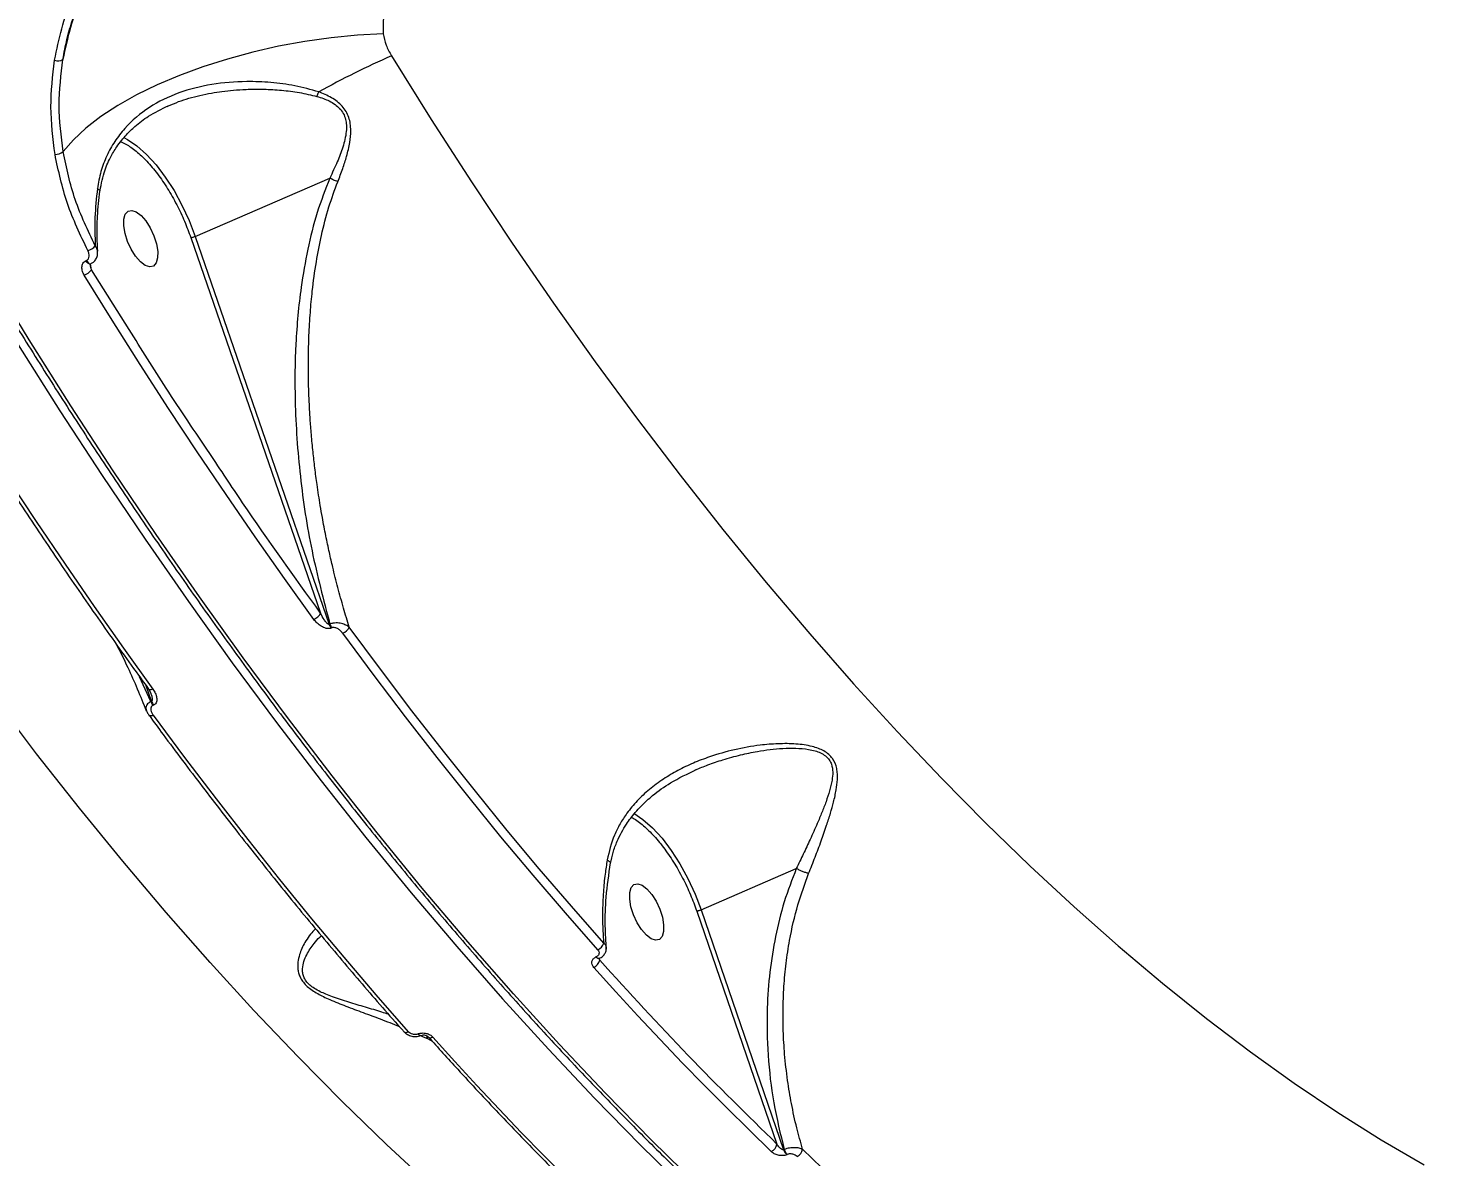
# Model space of a CAD drawing. Header units: millimetres. Extents: x -6332 to 8932, y -6739 to 7096.
# Drawn here: x -2755.1 to -2543.2, y -2561.2 to -2393.5 of the extents above; entities that cross this region are included whole.
import ezdxf

# ---------------------------------------------------------------- set-up
doc = ezdxf.new("R2010")
doc.units = ezdxf.units.MM
for name, color, linetype in [('DIKOM_ОБЪЕКТ', 7, 'Continuous'), ('DIKOM_РАЗМЕР_ЗОНА', 7, 'Continuous'), ('DIKOM_РАЗМЕР_ОБЪЕКТА', 7, 'Continuous')]:
    doc.layers.add(name, color=color, linetype=linetype)
doc.styles.add('style1', font='arial.ttf', dxfattribs={"width": 0.8})
doc.dimstyles.new('1-50', dxfattribs={"dimtxt": 300, "dimasz": 200, "dimexe": 100, "dimexo": 0, "dimgap": 100, "dimtad": 1, "dimtxsty": 'style1', "dimcen": 200, "dimclrd": 7, "dimclre": 7, "dimclrt": 7, "dimadec": 1, "dimazin": 2, "dimtfac": 1, "dimtmove": 0, "dimatfit": 2, "dimfxl": 0, "dimlwd": 25, "dimlwe": 18, "dimarcsym": 0})

# ---------------------------------------------------------------- blocks, each defined once
blk = doc.blocks.new('*D9')
at = {"layer": 'Defpoints', "color": 0, "transparency": 16777216}
for p in [(777.17, 5593.97), (-4228.73, -3389.78), (7301.72, -3389.78)]:
    blk.add_point(p, dxfattribs=at)
at = {"layer": 'DIKOM_РАЗМЕР_ОБЪЕКТА', "color": 7, "lineweight": 18, "transparency": 16777216}
for p, q in [((777.17, 5593.97), (7401.72, 5593.97)), ((-4228.73, -3389.78), (7401.72, -3389.78))]:
    blk.add_line(p, q, dxfattribs=at)
at = {"layer": 'DIKOM_РАЗМЕР_ОБЪЕКТА', "color": 7, "lineweight": 25, "transparency": 16777216}
blk.add_line((7301.72, 5393.97), (7301.72, -3189.78), dxfattribs=at)
at = {"layer": 'DIKOM_РАЗМЕР_ОБЪЕКТА', "color": 7, "transparency": 16777216}
for points in [[(7268.39, 5393.97), (7335.06, 5393.97), (7301.72, 5593.97)], [(7268.39, -3189.78), (7335.06, -3189.78), (7301.72, -3389.78)]]:
    blk.add_solid(points, dxfattribs=at)
at = {"layer": 'DIKOM_РАЗМЕР_ОБЪЕКТА', "color": 7, "transparency": 16777216, "insert": (7048.55, 1153.71), "char_height": 300, "attachment_point": 5, "rotation": 90, "style": 'style1'}
blk.add_mtext('9000', dxfattribs=at)
blk = doc.blocks.new('*D10')
at = {"layer": 'Defpoints', "color": 0, "transparency": 16777216}
for p in [(4034.78, 3636.59), (-4490.85, -1960.46), (4034.78, -5533.39)]:
    blk.add_point(p, dxfattribs=at)
at = {"layer": 'DIKOM_РАЗМЕР_ОБЪЕКТА', "color": 7, "lineweight": 18, "transparency": 16777216}
for p, q in [((4034.78, 3636.59), (4034.78, -5633.39)), ((-4490.85, -1960.46), (-4490.85, -5633.39))]:
    blk.add_line(p, q, dxfattribs=at)
at = {"layer": 'DIKOM_РАЗМЕР_ОБЪЕКТА', "color": 7, "lineweight": 25, "transparency": 16777216}
blk.add_line((-4290.85, -5533.39), (3834.78, -5533.39), dxfattribs=at)
at = {"layer": 'DIKOM_РАЗМЕР_ОБЪЕКТА', "color": 7, "transparency": 16777216}
for points in [[(-4290.85, -5500.05), (-4290.85, -5566.72), (-4490.85, -5533.39)], [(3834.78, -5500.05), (3834.78, -5566.72), (4034.78, -5533.39)]]:
    blk.add_solid(points, dxfattribs=at)
at = {"layer": 'DIKOM_РАЗМЕР_ОБЪЕКТА', "color": 7, "transparency": 16777216, "insert": (308.03, -5280.21), "char_height": 300, "attachment_point": 5, "style": 'style1'}
blk.add_mtext('8500', dxfattribs=at)
blk = doc.blocks.new('*D11')
at = {"layer": 'Defpoints', "color": 0, "transparency": 16777216}
for p in [(1114.35, 7096.35), (-4349.59, -4627.34), (8831.76, -4627.34)]:
    blk.add_point(p, dxfattribs=at)
at = {"layer": 'DIKOM_РАЗМЕР_ЗОНА', "color": 7, "lineweight": 18, "transparency": 16777216}
for p, q in [((1114.35, 7096.35), (8931.76, 7096.35)), ((-4349.59, -4627.34), (8931.76, -4627.34))]:
    blk.add_line(p, q, dxfattribs=at)
at = {"layer": 'DIKOM_РАЗМЕР_ЗОНА', "color": 7, "lineweight": 25, "transparency": 16777216}
blk.add_line((8831.76, 6896.35), (8831.76, -4427.34), dxfattribs=at)
at = {"layer": 'DIKOM_РАЗМЕР_ЗОНА', "color": 7, "transparency": 16777216}
for points in [[(8798.42, 6896.35), (8865.09, 6896.35), (8831.76, 7096.35)], [(8798.42, -4427.34), (8865.09, -4427.34), (8831.76, -4627.34)]]:
    blk.add_solid(points, dxfattribs=at)
at = {"layer": 'DIKOM_РАЗМЕР_ЗОНА', "color": 7, "transparency": 16777216, "insert": (8578.59, 1308.2), "char_height": 300, "attachment_point": 5, "rotation": 90, "style": 'style1'}
blk.add_mtext('11750', dxfattribs=at)
blk = doc.blocks.new('*D12')
at = {"layer": 'Defpoints', "color": 0, "transparency": 16777216}
for p in [(6134.38, 3354.85), (-6332, -2644.93), (6134.38, -6639)]:
    blk.add_point(p, dxfattribs=at)
at = {"layer": 'DIKOM_РАЗМЕР_ЗОНА', "color": 7, "lineweight": 18, "transparency": 16777216}
for p, q in [((6134.38, 3354.85), (6134.38, -6739)), ((-6332, -2644.93), (-6332, -6739))]:
    blk.add_line(p, q, dxfattribs=at)
at = {"layer": 'DIKOM_РАЗМЕР_ЗОНА', "color": 7, "lineweight": 25, "transparency": 16777216}
blk.add_line((-6132, -6639), (5934.38, -6639), dxfattribs=at)
at = {"layer": 'DIKOM_РАЗМЕР_ЗОНА', "color": 7, "transparency": 16777216}
for points in [[(-6132, -6605.67), (-6132, -6672.33), (-6332, -6639)], [(5934.38, -6605.67), (5934.38, -6672.33), (6134.38, -6639)]]:
    blk.add_solid(points, dxfattribs=at)
at = {"layer": 'DIKOM_РАЗМЕР_ЗОНА', "color": 7, "transparency": 16777216, "insert": (-98.81, -6385.83), "char_height": 300, "attachment_point": 5, "style": 'style1'}
blk.add_mtext('12500', dxfattribs=at)

msp = doc.modelspace()

# ---------------------------------------------------------------- linework, layer by layer
at = {"layer": 'DIKOM_ОБЪЕКТ', "color": 7, "linetype": 'Continuous', "lineweight": 15}
for p, q in [((-2734.515, -2405.029), (-2734.361, -2404.965)), ((-2730.381, -2424.362), (-2710.369, -2415.695)), ((-2731.026, -2424.545), (-2711.727, -2480.376)), ((-2730.381, -2424.362), (-2710.441, -2482.044)), ((-2746.547, -2427.954), (-2746.619, -2427.985)), ((-2745.961, -2428.456), (-2745.889, -2428.426)), ((-2745.958, -2428.571), (-2745.946, -2428.451)), ((-2745.779, -2429.337), (-2745.913, -2428.436)), ((-2740.197, -2438.183), (-2745.779, -2429.337)), ((-2710.341, -2482.001), (-2710.441, -2482.044)), ((-2710.051, -2482.563), (-2710.152, -2482.607)), ((-2736.952, -2493.525), (-2738.63, -2489.84)), ((-2736.851, -2493.482), (-2737.645, -2491.187)), ((-2737.26, -2491.722), (-2736.977, -2492.264)), ((-2736.952, -2493.525), (-2736.851, -2493.482)), ((-2736.561, -2494.044), (-2736.662, -2494.088)), ((-2655.164, -2524.483), (-2641.002, -2518.349)), ((-2641.002, -2518.349), (-2640.999, -2518.349)), ((-2655.809, -2524.666), (-2643.883, -2559.315)), ((-2655.164, -2524.483), (-2642.887, -2560.15)), ((-2670.755, -2531.483), (-2670.783, -2531.495)), ((-2670.308, -2531.711), (-2670.306, -2531.72)), ((-2670.305, -2531.72), (-2670.278, -2531.708)), ((-2670.217, -2531.986), (-2670.259, -2531.698)), ((-2697.192, -2542.932), (-2697.219, -2542.944)), ((-2696.742, -2543.169), (-2696.715, -2543.158)), ((-2696.729, -2543.25), (-2695.854, -2543.636)), ((-2695.854, -2543.636), (-2695.12, -2544.019)), ((-2642.802, -2560.114), (-2642.887, -2560.15)), ((-2642.35, -2560.865), (-2642.435, -2560.902))]:
    msp.add_line(p, q, dxfattribs=at)
at = {"layer": 'DIKOM_ОБЪЕКТ', "color": 7, "linetype": 'Continuous', "lineweight": 15, "flags": 128}
for points in [[(-2702.41, -2394.235), (-2706.237, -2394.446), (-2710.13, -2394.831), (-2714.05, -2395.384), (-2717.96, -2396.1), (-2721.819, -2396.973), (-2725.591, -2397.992), (-2729.238, -2399.15), (-2732.723, -2400.434), (-2736.013, -2401.831), (-2739.075, -2403.327), (-2741.879, -2404.909), (-2744.397, -2406.56), (-2746.604, -2408.263), (-2748.479, -2410.004), (-2750.003, -2411.762)], [(-2701.189, -2397.531), (-2695.291, -2406.985), (-2689.307, -2416.27), (-2683.242, -2425.378), (-2677.102, -2434.299), (-2670.893, -2443.027), (-2664.62, -2451.552), (-2658.29, -2459.867), (-2651.908, -2467.964), (-2645.48, -2475.836), (-2639.012, -2483.475), (-2632.51, -2490.874), (-2625.981, -2498.026), (-2619.43, -2504.925), (-2612.863, -2511.563), (-2606.287, -2517.936), (-2599.708, -2524.036), (-2593.131, -2529.86), (-2586.563, -2535.399), (-2580.01, -2540.651), (-2573.479, -2545.61), (-2566.974, -2550.271), (-2560.502, -2554.63), (-2554.07, -2558.682), (-2547.683, -2562.426)], [(-2740.983, -2409.677), (-2740.422, -2409.967), (-2739.021, -2410.913), (-2737.596, -2412.177), (-2736.183, -2413.729), (-2734.813, -2415.533), (-2733.519, -2417.548), (-2732.331, -2419.725), (-2731.277, -2422.014), (-2730.381, -2424.362)], [(-2740.795, -2423.926), (-2740.987, -2422.793), (-2740.973, -2421.814), (-2740.757, -2421.067), (-2740.355, -2420.615), (-2739.8, -2420.493), (-2739.137, -2420.711), (-2738.419, -2421.252), (-2737.705, -2422.071), (-2737.053, -2423.103), (-2736.515, -2424.264), (-2736.135, -2425.459), (-2735.944, -2426.592), (-2735.957, -2427.571), (-2736.173, -2428.317), (-2736.575, -2428.77), (-2737.13, -2428.892), (-2737.794, -2428.674), (-2738.511, -2428.133), (-2739.225, -2427.314), (-2739.878, -2426.282), (-2740.416, -2425.121), (-2740.795, -2423.926)], [(-2745.961, -2428.456), (-2746.011, -2428.471), (-2746.151, -2428.452), (-2746.307, -2428.358), (-2746.467, -2428.198), (-2746.619, -2427.985)], [(-2746.547, -2427.954), (-2746.395, -2428.167), (-2746.235, -2428.327), (-2746.079, -2428.42), (-2745.939, -2428.44), (-2745.887, -2428.425)], [(-2655.618, -2565.494), (-2662.495, -2558.759), (-2669.362, -2551.759), (-2676.212, -2544.501), (-2683.04, -2536.993), (-2689.84, -2529.239), (-2696.606, -2521.247), (-2703.332, -2513.022), (-2710.013, -2504.573), (-2716.643, -2495.906), (-2723.217, -2487.028), (-2729.729, -2477.948), (-2736.173, -2468.672), (-2742.545, -2459.208), (-2748.838, -2449.565), (-2755.048, -2439.75), (-2761.169, -2429.772)], [(-2712.729, -2481.305), (-2717.112, -2475.205), (-2721.465, -2469.017), (-2725.786, -2462.741), (-2730.075, -2456.381), (-2734.328, -2449.939), (-2738.545, -2443.418), (-2742.724, -2436.818), (-2746.863, -2430.144)], [(-2770.796, -2440.51), (-2766.657, -2447.184), (-2762.479, -2453.782), (-2758.262, -2460.304), (-2754.008, -2466.746), (-2749.72, -2473.106), (-2745.399, -2479.382), (-2741.046, -2485.571), (-2736.662, -2491.671)], [(-2756.699, -2440.465), (-2750.489, -2450.279), (-2744.196, -2459.923), (-2737.824, -2469.386), (-2731.38, -2478.662), (-2724.868, -2487.743), (-2718.294, -2496.621), (-2711.664, -2505.288), (-2704.982, -2513.737), (-2698.256, -2521.961), (-2691.49, -2529.954), (-2684.691, -2537.708), (-2677.863, -2545.217), (-2671.013, -2552.474), (-2664.146, -2559.474), (-2657.268, -2566.21)], [(-2669.627, -2529.427), (-2674.427, -2523.96), (-2679.211, -2518.373), (-2683.976, -2512.67), (-2688.721, -2506.851), (-2693.444, -2500.92), (-2698.142, -2494.88), (-2702.814, -2488.73), (-2707.458, -2482.477)], [(-2670.525, -2530.423), (-2675.336, -2524.944), (-2680.13, -2519.346), (-2684.906, -2513.63), (-2689.662, -2507.798), (-2694.395, -2501.854), (-2699.104, -2495.8), (-2703.786, -2489.637), (-2708.44, -2483.37)], [(-2695.361, -2565.462), (-2701.94, -2559.361), (-2708.516, -2552.989), (-2715.083, -2546.349), (-2721.634, -2539.452), (-2728.163, -2532.299), (-2734.665, -2524.9), (-2741.133, -2517.261), (-2747.56, -2509.39), (-2753.942, -2501.293), (-2760.273, -2492.978)], [(-2736.662, -2491.671), (-2736.82, -2491.73), (-2736.965, -2491.764), (-2737.091, -2491.773), (-2737.194, -2491.755), (-2737.27, -2491.713), (-2737.316, -2491.648), (-2737.321, -2491.633)], [(-2736.599, -2495.565), (-2736.75, -2495.622), (-2736.889, -2495.656), (-2737.012, -2495.666), (-2737.115, -2495.654), (-2737.194, -2495.618), (-2737.24, -2495.569)], [(-2736.599, -2495.565), (-2731.945, -2501.833), (-2727.263, -2507.995), (-2722.554, -2514.049), (-2717.821, -2519.994), (-2713.066, -2525.825), (-2708.29, -2531.541), (-2703.495, -2537.14), (-2698.684, -2542.618)], [(-2665.138, -2510.127), (-2663.804, -2511.034), (-2662.38, -2512.298), (-2660.966, -2513.849), (-2659.597, -2515.654), (-2658.302, -2517.669), (-2657.114, -2519.845), (-2656.06, -2522.135), (-2655.164, -2524.483)], [(-2665.579, -2524.047), (-2665.77, -2522.914), (-2665.757, -2521.934), (-2665.541, -2521.188), (-2665.139, -2520.736), (-2664.583, -2520.614), (-2663.92, -2520.832), (-2663.202, -2521.373), (-2662.489, -2522.192), (-2661.836, -2523.224), (-2661.298, -2524.384), (-2660.918, -2525.579), (-2660.727, -2526.712), (-2660.74, -2527.692), (-2660.957, -2528.438), (-2661.359, -2528.891), (-2661.914, -2529.013), (-2662.577, -2528.794), (-2663.295, -2528.254), (-2664.009, -2527.434), (-2664.661, -2526.402), (-2665.199, -2525.242), (-2665.579, -2524.047)], [(-2644.723, -2560.432), (-2648.034, -2557.219), (-2651.343, -2553.945), (-2654.649, -2550.609), (-2657.952, -2547.213), (-2661.251, -2543.757), (-2664.546, -2540.242), (-2667.835, -2536.669), (-2671.119, -2533.038)], [(-2670.3, -2531.717), (-2670.39, -2531.736), (-2670.513, -2531.707), (-2670.646, -2531.625), (-2670.783, -2531.495)], [(-2695.053, -2543.404), (-2691.769, -2547.034), (-2688.48, -2550.608), (-2685.185, -2554.122), (-2681.886, -2557.578), (-2678.583, -2560.974), (-2675.276, -2564.31), (-2671.968, -2567.584), (-2668.657, -2570.797)]]:
    msp.add_lwpolyline(points, dxfattribs=at)
at = {"layer": 'DIKOM_ОБЪЕКТ', "color": 7, "linetype": 'Continuous', "lineweight": 15}
for centre, radius, start, end in [((-2651.781, -2510.816), 123.59, 113.5643, 119.16107), ((-2750.762, -2396.854), 1.405, 249.15143, 300.92402), ((-2722.741, -2398.963), 11.435, 336.3542, 339.91259), ((-2751.15, -2410.357), 1.815, 268.11456, 309.23912), ((-2747.1, -2424.085), 2.519, 288.04082, 318.14184), ((-2747.824, -2427.723), 2.605, 291.65098, 321.70501), ((-2713.423, -2479.551), 1.887, 291.60176, 334.06002), ((-2708.392, -2481.344), 2.166, 198.8494, 215.65138), ((-2708.306, -2481.307), 2.15, 198.83574, 215.7442), ((-2709.171, -2481.579), 1.935, 292.20716, 332.32845), ((-2734.886, -2492.818), 2.183, 198.91864, 215.58693), ((-2734.8, -2492.781), 2.168, 198.85778, 215.64779), ((-2671.136, -2528.969), 1.577, 292.79263, 343.13835), ((-2671.698, -2531.628), 1.524, 292.30428, 346.41403), ((-2670.352, -2531.246), 0.468, 210.42717, 279.04374), ((-2698.999, -2542.14), 0.572, 231.91778, 303.33503), ((-2696.816, -2542.707), 0.467, 210.3953, 279.02027), ((-2696.789, -2542.694), 0.469, 210.60231, 279.21556), ((-2695.366, -2542.934), 0.564, 230.02581, 303.66999), ((-2645.269, -2559.147), 1.396, 293.02296, 353.12001), ((-2641.041, -2559.551), 1.941, 197.96842, 224.08065), ((-2640.935, -2559.503), 1.964, 198.12746, 223.9216), ((-2641.457, -2559.86), 1.417, 293.47432, 350.42865), ((-2389.377, -2299.935), 361.283, 226.06297, 236.14116)]:
    msp.add_arc(centre, radius, start, end, dxfattribs=at)
for points, knots in [([(-2790.81, -2377.869), (-2790.1, -2379.246), (-2787.887, -2383.546), (-2784.064, -2390.729), (-2779.326, -2399.449), (-2774.45, -2408.179), (-2769.453, -2416.9), (-2764.343, -2425.586), (-2759.127, -2434.219), (-2753.815, -2442.782), (-2748.411, -2451.261), (-2742.923, -2459.644), (-2737.356, -2467.918), (-2731.718, -2476.073), (-2726.011, -2484.099), (-2720.243, -2491.987), (-2714.418, -2499.729), (-2708.541, -2507.317), (-2702.618, -2514.742), (-2696.653, -2521.999), (-2690.651, -2529.08), (-2684.618, -2535.98), (-2678.556, -2542.691), (-2672.473, -2549.21), (-2666.372, -2555.529), (-2660.257, -2561.646), (-2654.133, -2567.553), (-2648.006, -2573.248), (-2641.878, -2578.726), (-2635.754, -2583.982), (-2629.64, -2589.013), (-2623.538, -2593.817), (-2617.453, -2598.386), (-2611.389, -2602.724), (-2605.35, -2606.822), (-2599.34, -2610.68), (-2593.363, -2614.295), (-2587.421, -2617.665), (-2581.52, -2620.788), (-2575.661, -2623.66), (-2569.849, -2626.282), (-2564.085, -2628.652), (-2558.375, -2630.765), (-2552.719, -2632.623), (-2547.121, -2634.221), (-2541.583, -2635.561), (-2536.108, -2636.637), (-2530.697, -2637.453), (-2525.356, -2637.993), (-2520.607, -2638.27), (-2517.679, -2638.249), (-2516.474, -2638.24)], [0, 0, 0, 0, 0.0090736, 0.028313, 0.0478363, 0.0675913, 0.087538, 0.1076427, 0.1278791, 0.1482283, 0.1686718, 0.1891978, 0.209792, 0.2304476, 0.2511536, 0.2719037, 0.2926928, 0.3135144, 0.3343625, 0.3552357, 0.3761293, 0.3970394, 0.4179635, 0.4389001, 0.4598452, 0.4807984, 0.5017569, 0.5227198, 0.5436854, 0.5646528, 0.585621, 0.6065901, 0.6275583, 0.6485272, 0.6694954, 0.6904638, 0.7114326, 0.7324034, 0.7533772, 0.7743555, 0.7953407, 0.8163353, 0.8373422, 0.8583655, 0.8794093, 0.9004792, 0.9215809, 0.9427214, 0.9639083, 0.9851504, 1, 1, 1, 1]), ([(-2751.262, -2398.168), (-2750.951, -2396.594), (-2750.33, -2393.449), (-2748.711, -2388.966), (-2746.662, -2384.695), (-2744.889, -2382.107), (-2744.003, -2380.813)], [0, 0, 0, 0, 0.2507247, 0.5013339, 0.7506848, 1, 1, 1, 1]), ([(-2742.729, -2380.906), (-2743.588, -2382.151), (-2745.318, -2384.662), (-2747.366, -2388.837), (-2749.028, -2393.298), (-2749.701, -2396.464), (-2750.04, -2398.06)], [0, 0, 0, 0, 0.244057, 0.4920473, 0.7440661, 1, 1, 1, 1]), ([(-2750.04, -2398.06), (-2749.852, -2397.058), (-2749.472, -2395.028), (-2748.604, -2392.027), (-2747.341, -2388.653), (-2745.539, -2384.914), (-2743.805, -2382.379), (-2742.914, -2381.078)], [0, 0, 0, 0, 0.1627797, 0.3299091, 0.5013722, 0.7439999, 1, 1, 1, 1]), ([(-2697.612, -2386.153), (-2698.371, -2386.558), (-2699.889, -2387.367), (-2701.506, -2389.304), (-2702.515, -2391.632), (-2702.445, -2393.366), (-2702.41, -2394.235)], [0, 0, 0, 0, 0.2497314, 0.4995933, 0.74928, 1, 1, 1, 1]), ([(-2702.41, -2394.235), (-2702.296, -2394.802), (-2702.067, -2395.938), (-2701.482, -2397), (-2701.189, -2397.531)], [0, 0, 0, 0, 0.498805, 1, 1, 1, 1]), ([(-2751.21, -2412.17), (-2751.507, -2409.813), (-2752.1, -2405.098), (-2751.542, -2400.478), (-2751.262, -2398.168)], [0, 0, 0, 0, 0.4999846, 1, 1, 1, 1]), ([(-2750.003, -2411.762), (-2750.291, -2409.455), (-2750.867, -2404.84), (-2750.316, -2400.32), (-2750.04, -2398.06)], [0, 0, 0, 0, 0.5000343, 1, 1, 1, 1]), ([(-2712.002, -2402.89), (-2713.181, -2402.553), (-2715.529, -2401.881), (-2719.144, -2401.435), (-2723.303, -2401.266), (-2727.959, -2401.644), (-2732.878, -2402.885), (-2737.307, -2405.032), (-2740.394, -2407.639), (-2742.365, -2410.203), (-2743.553, -2412.354), (-2744.453, -2414.702), (-2744.758, -2416.401), (-2744.911, -2417.256)], [0, 0, 0, 0, 0.0841782, 0.1676383, 0.2513606, 0.37575, 0.5006815, 0.6249691, 0.7497082, 0.8123438, 0.8748861, 0.937042, 1, 1, 1, 1]), ([(-2734.361, -2404.965), (-2733.855, -2404.745), (-2732.866, -2404.313), (-2731.287, -2403.817), (-2729.657, -2403.382), (-2728.013, -2403.046), (-2726.345, -2402.786), (-2724.632, -2402.6), (-2722.557, -2402.47), (-2720.165, -2402.453), (-2717.517, -2402.608), (-2714.867, -2402.922), (-2713.135, -2403.34), (-2712.266, -2403.549)], [0, 0, 0, 0, 0.0773358, 0.1511888, 0.228215, 0.3084207, 0.3786746, 0.4553164, 0.5383589, 0.6541077, 0.769353, 0.8843678, 1, 1, 1, 1]), ([(-2712.266, -2403.549), (-2711.937, -2403.649), (-2711.317, -2403.838), (-2710.407, -2404.226), (-2709.587, -2404.703), (-2708.856, -2405.325), (-2708.307, -2406.081), (-2707.986, -2406.937), (-2707.865, -2407.848), (-2707.917, -2409.244), (-2708.376, -2411.081), (-2709.251, -2413.376), (-2709.982, -2414.892), (-2710.369, -2415.695)], [0, 0, 0, 0, 0.0665619, 0.125481, 0.1916272, 0.2509378, 0.3132407, 0.3768421, 0.4356853, 0.5020384, 0.6648281, 0.8223154, 1, 1, 1, 1]), ([(-2709.176, -2416.237), (-2708.92, -2415.583), (-2708.43, -2414.332), (-2707.81, -2412.385), (-2707.363, -2410.501), (-2707.2, -2408.868), (-2707.284, -2407.626), (-2707.504, -2406.669), (-2707.905, -2405.776), (-2708.495, -2404.978), (-2709.247, -2404.294), (-2710.386, -2403.533), (-2711.361, -2403.145), (-2712.002, -2402.89)], [0, 0, 0, 0, 0.1305235, 0.2497961, 0.384704, 0.4986406, 0.5640276, 0.6239342, 0.6867664, 0.7491416, 0.8092753, 0.8746436, 1, 1, 1, 1]), ([(-2744.587, -2417.939), (-2744.399, -2416.903), (-2744.061, -2415.037), (-2743.093, -2412.787), (-2742.162, -2411.21), (-2741.337, -2410.091), (-2740.451, -2409.063), (-2739.171, -2407.824), (-2737.164, -2406.294), (-2735.379, -2405.427), (-2734.375, -2404.94)], [0, 0, 0, 0, 0.1728572, 0.3112675, 0.4179584, 0.4915957, 0.555679, 0.6603896, 0.8088921, 1, 1, 1, 1]), ([(-2741.455, -2410.28), (-2741.197, -2410.389), (-2740.456, -2410.7), (-2739.138, -2411.665), (-2737.553, -2413.144), (-2735.967, -2415.032), (-2734.46, -2417.219), (-2733.106, -2419.606), (-2731.934, -2422.071), (-2731.324, -2423.733), (-2731.026, -2424.545)], [0, 0, 0, 0, 0.0701018, 0.200796, 0.3355856, 0.4725467, 0.6094918, 0.7442972, 0.8749889, 1, 1, 1, 1]), ([(-2746.32, -2426.48), (-2747.433, -2424.164), (-2749.66, -2419.532), (-2750.693, -2414.624), (-2751.21, -2412.17)], [0, 0, 0, 0, 0.4999849, 1, 1, 1, 1]), ([(-2745.224, -2425.766), (-2746.313, -2423.499), (-2748.491, -2418.965), (-2749.499, -2414.163), (-2750.003, -2411.762)], [0, 0, 0, 0, 0.5000604, 1, 1, 1, 1]), ([(-2710.361, -2415.694), (-2711.018, -2417.388), (-2712.348, -2420.82), (-2713.698, -2426.286), (-2714.832, -2432.79), (-2715.51, -2440.321), (-2715.62, -2449.728), (-2714.881, -2460.042), (-2713.194, -2471.178), (-2711.293, -2478.39), (-2710.341, -2482.001)], [0, 0, 0, 0, 0.0820568, 0.1662111, 0.2511543, 0.3759884, 0.5012216, 0.6675531, 0.8335249, 1, 1, 1, 1]), ([(-2707.458, -2482.477), (-2707.749, -2481.529), (-2708.349, -2479.572), (-2709.166, -2476.594), (-2709.766, -2474.205), (-2710.174, -2472.459), (-2710.43, -2471.323), (-2710.689, -2470.122), (-2710.95, -2468.857), (-2711.211, -2467.527), (-2711.489, -2466.025), (-2711.851, -2463.935), (-2712.23, -2461.484), (-2712.583, -2458.831), (-2712.867, -2456.347), (-2713.099, -2453.904), (-2713.277, -2451.547), (-2713.433, -2448.854), (-2713.536, -2445.842), (-2713.553, -2442.421), (-2713.468, -2439.059), (-2713.276, -2435.745), (-2712.939, -2432.091), (-2712.418, -2428.258), (-2711.605, -2424.07), (-2710.585, -2420.07), (-2709.631, -2417.474), (-2709.176, -2416.237)], [0, 0, 0, 0, 0.0442327, 0.0913278, 0.1375129, 0.1538308, 0.1710834, 0.1892793, 0.2084007, 0.2284707, 0.2494721, 0.2762508, 0.322591, 0.359516, 0.3949584, 0.4334261, 0.4683385, 0.4997524, 0.5530172, 0.6019461, 0.6515457, 0.7022971, 0.7494138, 0.8148463, 0.8746819, 0.9402762, 1, 1, 1, 1]), ([(-2710.369, -2415.695), (-2710.367, -2415.695), (-2710.366, -2415.694), (-2710.363, -2415.694), (-2710.362, -2415.694), (-2710.361, -2415.694)], [0, 0, 0, 0, 0.5457379, 0.7810332, 1, 1, 1, 1]), ([(-2709.176, -2416.237), (-2709.383, -2416.155), (-2709.798, -2415.992), (-2710.173, -2415.793), (-2710.361, -2415.694)], [0, 0, 0, 0, 0.4999168, 1, 1, 1, 1]), ([(-2744.911, -2417.256), (-2745.062, -2418.693), (-2745.365, -2421.571), (-2745.271, -2424.366), (-2745.224, -2425.766)], [0, 0, 0, 0, 0.4990524, 1, 1, 1, 1]), ([(-2744.861, -2426.581), (-2744.899, -2425.887), (-2744.995, -2424.171), (-2744.934, -2421.186), (-2744.682, -2418.875), (-2744.546, -2417.631)], [0, 0, 0, 0, 0.2386994, 0.5902371, 1, 1, 1, 1]), ([(-2744.566, -2417.702), (-2744.561, -2417.687), (-2744.542, -2417.63), (-2744.607, -2417.477), (-2744.791, -2417.343), (-2744.911, -2417.256)], [0, 0, 0, 0, 0.1124275, 0.423633, 1, 1, 1, 1]), ([(-2731.026, -2424.545), (-2730.989, -2424.542), (-2730.916, -2424.534), (-2730.744, -2424.492), (-2730.554, -2424.431), (-2730.438, -2424.385), (-2730.381, -2424.362)], [0, 0, 0, 0, 0.2501295, 0.500085, 0.7502331, 1, 1, 1, 1]), ([(-2746.547, -2427.954), (-2746.487, -2427.921), (-2746.364, -2427.854), (-2746.198, -2427.639), (-2746.106, -2427.308), (-2746.141, -2426.884), (-2746.26, -2426.615), (-2746.32, -2426.48)], [0, 0, 0, 0, 0.1225924, 0.2511239, 0.5005258, 0.7501519, 1, 1, 1, 1]), ([(-2745.887, -2428.425), (-2745.746, -2428.348), (-2745.438, -2428.181), (-2745.093, -2427.748), (-2744.875, -2427.201), (-2744.872, -2426.809), (-2744.87, -2426.611)], [0, 0, 0, 0, 0.2100685, 0.4595134, 0.7257913, 1, 1, 1, 1]), ([(-2744.906, -2426.584), (-2744.907, -2426.488), (-2744.911, -2426.206), (-2745.1, -2425.941), (-2745.224, -2425.766)], [0, 0, 0, 0, 0.3421404, 1, 1, 1, 1]), ([(-2746.863, -2430.144), (-2746.963, -2429.951), (-2747.165, -2429.566), (-2747.233, -2429.041), (-2747.179, -2428.644), (-2747.066, -2428.369), (-2746.887, -2428.131), (-2746.707, -2428.033), (-2746.619, -2427.985)], [0, 0, 0, 0, 0.2494564, 0.4987668, 0.6275753, 0.7494883, 0.8768924, 1, 1, 1, 1]), ([(-2745.779, -2429.337), (-2745.864, -2429.091), (-2745.951, -2428.839), (-2745.956, -2428.575), (-2745.956, -2428.57)], [0, 0, 0, 0, 0.9795461, 1, 1, 1, 1]), ([(-2728.214, -2456.617), (-2730.383, -2453.414), (-2734.446, -2447.415), (-2738.369, -2441.118), (-2740.197, -2438.183)], [0, 0, 0, 0, 0.5338974, 1, 1, 1, 1]), ([(-2771.388, -2440.577), (-2769.797, -2443.155), (-2766.432, -2448.609), (-2761.202, -2456.799), (-2755.715, -2465.184), (-2750.15, -2473.46), (-2744.507, -2481.606), (-2740.217, -2487.679), (-2737.794, -2490.985), (-2737.29, -2491.672)], [0, 0, 0, 0, 0.1446148, 0.3060033, 0.4680433, 0.6306328, 0.7936842, 0.9571452, 1, 1, 1, 1]), ([(-2711.727, -2480.376), (-2715.618, -2474.973), (-2721.186, -2467.241), (-2726.587, -2459.076), (-2728.214, -2456.617)], [0, 0, 0, 0, 0.6988718, 1, 1, 1, 1]), ([(-2710.152, -2482.607), (-2710.208, -2482.627), (-2710.323, -2482.669), (-2710.58, -2482.694), (-2711.045, -2482.638), (-2711.656, -2482.351), (-2712.267, -2481.876), (-2712.575, -2481.495), (-2712.729, -2481.305)], [0, 0, 0, 0, 0.0621077, 0.1259719, 0.2512767, 0.5006382, 0.7503602, 1, 1, 1, 1]), ([(-2710.441, -2482.044), (-2710.453, -2482.048), (-2710.478, -2482.056), (-2710.54, -2482.047), (-2710.689, -2481.974), (-2710.925, -2481.726), (-2711.314, -2481.19), (-2711.562, -2480.702), (-2711.727, -2480.376)], [0, 0, 0, 0, 0.0184524, 0.0388092, 0.0899135, 0.2501792, 0.5005127, 1, 1, 1, 1]), ([(-2707.458, -2482.477), (-2707.613, -2482.366), (-2707.931, -2482.137), (-2708.487, -2481.941), (-2709, -2481.847), (-2709.438, -2481.822), (-2709.909, -2481.86), (-2710.194, -2481.953), (-2710.341, -2482.001)], [0, 0, 0, 0, 0.2195144, 0.4499701, 0.5741116, 0.7061855, 0.8490164, 1, 1, 1, 1]), ([(-2708.44, -2483.37), (-2708.536, -2483.252), (-2708.728, -2483.016), (-2709.049, -2482.764), (-2709.341, -2482.61), (-2709.58, -2482.529), (-2709.83, -2482.496), (-2709.979, -2482.541), (-2710.051, -2482.563)], [0, 0, 0, 0, 0.2485204, 0.4980386, 0.6297142, 0.74886, 0.8790613, 1, 1, 1, 1]), ([(-2742.178, -2484.856), (-2741.57, -2486.044), (-2739.904, -2489.304), (-2738.52, -2492.731), (-2737.641, -2494.909)], [0, 0, 0, 0, 0.3645442, 1, 1, 1, 1]), ([(-2736.981, -2492.287), (-2736.957, -2492.346), (-2736.863, -2492.572), (-2736.784, -2492.923), (-2736.743, -2493.255), (-2736.783, -2493.413), (-2736.818, -2493.463), (-2736.841, -2493.476), (-2736.851, -2493.482)], [0, 0, 0, 0, 0.1488362, 0.5731849, 0.8468443, 0.9339894, 0.968724, 1, 1, 1, 1]), ([(-2736.662, -2491.671), (-2736.532, -2491.871), (-2736.272, -2492.273), (-2736.064, -2492.922), (-2736.064, -2493.473), (-2736.241, -2493.809), (-2736.404, -2493.963), (-2736.509, -2494.018), (-2736.561, -2494.044)], [0, 0, 0, 0, 0.2499014, 0.4994639, 0.7488186, 0.8744642, 0.9379689, 1, 1, 1, 1]), ([(-2736.952, -2493.525), (-2737.078, -2493.596), (-2737.325, -2493.733), (-2737.557, -2493.999), (-2737.678, -2494.265), (-2737.725, -2494.568), (-2737.648, -2494.772), (-2737.602, -2494.893)], [0, 0, 0, 0, 0.2051207, 0.4002956, 0.580524, 0.7496886, 1, 1, 1, 1]), ([(-2737.619, -2494.898), (-2737.564, -2495.022), (-2737.452, -2495.273), (-2737.279, -2495.503), (-2737.191, -2495.62)], [0, 0, 0, 0, 0.4961816, 1, 1, 1, 1]), ([(-2736.662, -2494.088), (-2736.694, -2494.104), (-2736.76, -2494.138), (-2736.863, -2494.234), (-2736.945, -2494.38), (-2736.979, -2494.578), (-2736.958, -2494.849), (-2736.846, -2495.191), (-2736.681, -2495.441), (-2736.599, -2495.565)], [0, 0, 0, 0, 0.0615191, 0.1252505, 0.2507971, 0.3691959, 0.5009439, 0.750218, 1, 1, 1, 1]), ([(-2737.228, -2495.56), (-2736.534, -2496.512), (-2733.916, -2500.106), (-2729.32, -2506.177), (-2723.447, -2513.774), (-2717.522, -2521.195), (-2711.559, -2528.459), (-2705.553, -2535.518), (-2701.484, -2540.233), (-2699.407, -2542.527), (-2699.35, -2542.589)], [0, 0, 0, 0, 0.0563012, 0.212338, 0.3686298, 0.5251292, 0.6818083, 0.838631, 0.9955957, 1, 1, 1, 1]), ([(-2639.167, -2519.087), (-2638.845, -2518.277), (-2638.197, -2516.648), (-2637.302, -2514.258), (-2636.538, -2512.083), (-2635.922, -2510.162), (-2635.43, -2508.408), (-2635.058, -2506.734), (-2634.884, -2505.327), (-2634.884, -2504.268), (-2635.014, -2503.195), (-2635.405, -2502.186), (-2636.168, -2501.355), (-2636.887, -2500.859), (-2637.727, -2500.474), (-2639.088, -2500.057), (-2641.112, -2499.78), (-2643.713, -2499.76), (-2646.782, -2500.016), (-2650.216, -2500.626), (-2653.531, -2501.568), (-2656.323, -2502.643), (-2658.61, -2503.736), (-2660.806, -2505.035), (-2662.846, -2506.538), (-2664.671, -2508.238), (-2666.118, -2509.97), (-2667.228, -2511.691), (-2668.374, -2513.941), (-2668.825, -2515.819), (-2669.127, -2517.077)], [0, 0, 0, 0, 0.0416387, 0.0837031, 0.1249783, 0.1572388, 0.1874022, 0.2209023, 0.250004, 0.2664978, 0.2814943, 0.3129015, 0.32844, 0.3443876, 0.3594597, 0.3759644, 0.4155672, 0.4583075, 0.5008112, 0.5629644, 0.625431, 0.6670837, 0.7086406, 0.7497554, 0.7931941, 0.834672, 0.8745503, 0.9062518, 0.937178, 1, 1, 1, 1]), ([(-2655.947, -2503.671), (-2655.351, -2503.422), (-2654.032, -2502.871), (-2651.81, -2502.119), (-2649.354, -2501.443), (-2647.005, -2500.955), (-2644.904, -2500.644), (-2642.999, -2500.47), (-2641.082, -2500.432), (-2639.471, -2500.556), (-2638.248, -2500.821), (-2637.38, -2501.131), (-2636.64, -2501.571), (-2636.08, -2502.162), (-2635.685, -2502.972), (-2635.547, -2504.005), (-2635.676, -2505.335), (-2636.036, -2506.806), (-2636.57, -2508.406), (-2637.194, -2510.02), (-2637.981, -2511.884), (-2638.903, -2513.938), (-2639.948, -2516.173), (-2640.653, -2517.629), (-2641.002, -2518.349)], [0, 0, 0, 0, 0.0485685, 0.1074583, 0.1752398, 0.2383267, 0.2855276, 0.3327837, 0.380326, 0.4283067, 0.4538093, 0.4763227, 0.5008664, 0.5243404, 0.5471097, 0.5830531, 0.6200096, 0.6674514, 0.7151373, 0.7626618, 0.8100205, 0.8782729, 0.939817, 1, 1, 1, 1]), ([(-2668.61, -2517.597), (-2668.499, -2517.052), (-2668.267, -2515.915), (-2667.524, -2513.922), (-2666.441, -2511.915), (-2665.142, -2510.207), (-2663.843, -2508.795), (-2662.147, -2507.266), (-2659.49, -2505.365), (-2657.177, -2504.26), (-2655.871, -2503.636)], [0, 0, 0, 0, 0.0833505, 0.173853, 0.3238253, 0.4335227, 0.5044092, 0.6195257, 0.785205, 1, 1, 1, 1]), ([(-2665.495, -2510.741), (-2665.482, -2510.747), (-2664.984, -2510.973), (-2663.919, -2511.804), (-2662.337, -2513.26), (-2660.751, -2515.153), (-2659.244, -2517.339), (-2657.889, -2519.727), (-2656.717, -2522.191), (-2656.107, -2523.853), (-2655.809, -2524.666)], [0, 0, 0, 0, 0.0036062, 0.1436634, 0.288091, 0.4348443, 0.5815784, 0.7260211, 0.8660542, 1, 1, 1, 1]), ([(-2669.127, -2517.077), (-2669.233, -2517.773), (-2669.475, -2519.355), (-2669.726, -2521.996), (-2669.836, -2524.82), (-2669.788, -2527.357), (-2669.674, -2528.825), (-2669.627, -2529.427)], [0, 0, 0, 0, 0.1658997, 0.3773423, 0.6331469, 0.8496362, 1, 1, 1, 1]), ([(-2669.228, -2530.341), (-2669.304, -2529.197), (-2669.471, -2526.666), (-2669.337, -2522.373), (-2668.865, -2519.209), (-2668.611, -2517.504)], [0, 0, 0, 0, 0.2757609, 0.6096323, 1, 1, 1, 1]), ([(-2668.637, -2517.591), (-2668.632, -2517.56), (-2668.619, -2517.486), (-2668.713, -2517.354), (-2668.879, -2517.212), (-2669.047, -2517.121), (-2669.127, -2517.077)], [0, 0, 0, 0, 0.2062226, 0.4856981, 0.7517616, 1, 1, 1, 1]), ([(-2640.999, -2518.349), (-2641.63, -2519.985), (-2642.892, -2523.259), (-2644.162, -2528.438), (-2645.002, -2533.715), (-2645.431, -2539.625), (-2645.299, -2546.141), (-2644.489, -2553.216), (-2643.365, -2557.813), (-2642.802, -2560.114)], [0, 0, 0, 0, 0.1253754, 0.250746, 0.3765077, 0.501509, 0.6662498, 0.8329484, 1, 1, 1, 1]), ([(-2639.167, -2519.087), (-2639.31, -2519.046), (-2639.6, -2518.963), (-2640.085, -2518.782), (-2640.569, -2518.572), (-2640.857, -2518.422), (-2640.999, -2518.349)], [0, 0, 0, 0, 0.2457776, 0.4999753, 0.7542684, 1, 1, 1, 1]), ([(-2640.059, -2560.096), (-2640.362, -2559.026), (-2640.995, -2556.784), (-2641.734, -2553.362), (-2642.346, -2549.715), (-2642.754, -2546.102), (-2642.959, -2542.634), (-2642.999, -2539.278), (-2642.87, -2535.921), (-2642.545, -2532.438), (-2641.923, -2528.36), (-2640.908, -2523.85), (-2639.729, -2520.624), (-2639.167, -2519.087)], [0, 0, 0, 0, 0.0798362, 0.1672524, 0.2505746, 0.3441818, 0.4268566, 0.4986863, 0.5839433, 0.6671249, 0.7493291, 0.8805326, 1, 1, 1, 1]), ([(-2655.809, -2524.666), (-2655.773, -2524.663), (-2655.699, -2524.656), (-2655.527, -2524.612), (-2655.337, -2524.552), (-2655.222, -2524.506), (-2655.164, -2524.483)], [0, 0, 0, 0, 0.250019, 0.5002546, 0.7503039, 1, 1, 1, 1]), ([(-2712.45, -2527.331), (-2712.524, -2527.391), (-2712.859, -2527.666), (-2713.41, -2528.333), (-2714.033, -2529.252), (-2714.52, -2530.201), (-2714.891, -2531.177), (-2715.126, -2532.215), (-2715.146, -2533.194), (-2714.983, -2533.985), (-2714.644, -2534.835), (-2713.975, -2535.683), (-2712.998, -2536.44), (-2712.183, -2536.944), (-2711.291, -2537.408), (-2709.907, -2538.048), (-2707.916, -2538.833), (-2705.402, -2539.762), (-2702.722, -2540.746), (-2700.964, -2541.452), (-2700.018, -2541.831)], [0, 0, 0, 0, 0.0225927, 0.1034903, 0.1829798, 0.2454562, 0.302822, 0.3681996, 0.4237514, 0.4553925, 0.4843321, 0.5446545, 0.5737606, 0.6050599, 0.6335752, 0.6649102, 0.7414982, 0.8236039, 0.905151, 1, 1, 1, 1]), ([(-2701.603, -2540.019), (-2701.94, -2539.913), (-2703.077, -2539.555), (-2705.058, -2538.968), (-2707.523, -2538.232), (-2709.503, -2537.598), (-2710.912, -2537.054), (-2711.816, -2536.651), (-2712.636, -2536.201), (-2713.367, -2535.669), (-2713.82, -2535.179), (-2714.085, -2534.764), (-2714.276, -2534.355), (-2714.406, -2533.835), (-2714.431, -2533.049), (-2714.226, -2532.131), (-2713.806, -2531.155), (-2713.287, -2530.271), (-2712.633, -2529.392), (-2712.072, -2528.74), (-2711.693, -2528.416), (-2711.614, -2528.349)], [0, 0, 0, 0, 0.0398467, 0.1341312, 0.2279434, 0.320065, 0.3571965, 0.390012, 0.4269341, 0.4603169, 0.494871, 0.5125907, 0.5309237, 0.5640262, 0.6014643, 0.6721553, 0.7422785, 0.8121416, 0.8820463, 0.9755331, 1, 1, 1, 1]), ([(-2670.525, -2530.423), (-2670.459, -2530.516), (-2670.327, -2530.702), (-2670.315, -2530.961), (-2670.377, -2531.153), (-2670.467, -2531.285), (-2670.59, -2531.4), (-2670.701, -2531.455), (-2670.755, -2531.483)], [0, 0, 0, 0, 0.2500526, 0.4991524, 0.6255691, 0.7495777, 0.8754506, 1, 1, 1, 1]), ([(-2670.279, -2531.709), (-2670.097, -2531.608), (-2669.745, -2531.412), (-2669.414, -2530.96), (-2669.246, -2530.503), (-2669.25, -2530.204), (-2669.252, -2530.064)], [0, 0, 0, 0, 0.2831583, 0.5487794, 0.7881067, 1, 1, 1, 1]), ([(-2669.627, -2529.427), (-2669.491, -2529.565), (-2669.256, -2529.805), (-2669.274, -2530.078), (-2669.282, -2530.193)], [0, 0, 0, 0, 0.5789191, 1, 1, 1, 1]), ([(-2671.119, -2533.038), (-2671.216, -2532.904), (-2671.41, -2532.635), (-2671.43, -2532.255), (-2671.337, -2531.976), (-2671.206, -2531.784), (-2671.024, -2531.616), (-2670.863, -2531.535), (-2670.783, -2531.495)], [0, 0, 0, 0, 0.2498517, 0.499316, 0.6251036, 0.7494631, 0.8750278, 1, 1, 1, 1]), ([(-2670.217, -2531.986), (-2670.255, -2531.911), (-2670.299, -2531.825), (-2670.312, -2531.733), (-2670.313, -2531.721)], [0, 0, 0, 0, 0.8679568, 1, 1, 1, 1]), ([(-2643.883, -2559.315), (-2648.287, -2554.998), (-2657.095, -2546.366), (-2665.843, -2536.779), (-2670.217, -2531.986)], [0, 0, 0, 0, 0.4999985, 1, 1, 1, 1]), ([(-2699.357, -2542.583), (-2699.227, -2542.709), (-2698.947, -2542.978), (-2698.451, -2543.202), (-2697.981, -2543.314), (-2697.575, -2543.346), (-2697.142, -2543.311), (-2696.879, -2543.217), (-2696.743, -2543.169)], [0, 0, 0, 0, 0.2000398, 0.4281677, 0.5555711, 0.6927627, 0.8405363, 1, 1, 1, 1]), ([(-2697.219, -2542.944), (-2697.279, -2542.966), (-2697.399, -2543.011), (-2697.603, -2543.036), (-2697.813, -2543.034), (-2698.087, -2542.989), (-2698.415, -2542.865), (-2698.594, -2542.7), (-2698.684, -2542.618)], [0, 0, 0, 0, 0.1249795, 0.2509033, 0.375132, 0.5010392, 0.7504126, 1, 1, 1, 1]), ([(-2697.192, -2542.932), (-2697.105, -2542.9), (-2696.929, -2542.835), (-2696.632, -2542.796), (-2696.326, -2542.799), (-2695.925, -2542.865), (-2695.446, -2543.045), (-2695.184, -2543.284), (-2695.053, -2543.404)], [0, 0, 0, 0, 0.1251268, 0.2510094, 0.3751949, 0.5012701, 0.7505467, 1, 1, 1, 1]), ([(-2696.716, -2543.158), (-2696.633, -2543.131), (-2696.463, -2543.076), (-2696.177, -2543.109), (-2695.896, -2543.217), (-2695.754, -2543.346), (-2695.68, -2543.413)], [0, 0, 0, 0, 0.2269339, 0.4635216, 0.7225316, 1, 1, 1, 1]), ([(-2695.941, -2543.16), (-2695.941, -2543.227), (-2695.943, -2543.422), (-2695.889, -2543.551), (-2695.854, -2543.636)], [0, 0, 0, 0, 0.3409315, 1, 1, 1, 1]), ([(-2695.718, -2543.357), (-2694.262, -2544.978), (-2690.785, -2548.85), (-2685.265, -2554.747), (-2679.164, -2561.065), (-2673.852, -2566.401), (-2670.573, -2569.546), (-2669.335, -2570.733)], [0, 0, 0, 0, 0.1664978, 0.3974882, 0.6285736, 0.8597481, 1, 1, 1, 1]), ([(-2642.435, -2560.902), (-2642.53, -2560.936), (-2642.722, -2561.006), (-2643.051, -2561.041), (-2643.385, -2561.032), (-2643.813, -2560.955), (-2644.307, -2560.771), (-2644.585, -2560.545), (-2644.723, -2560.432)], [0, 0, 0, 0, 0.1238557, 0.2506052, 0.3732736, 0.5015852, 0.7510046, 1, 1, 1, 1]), ([(-2642.887, -2560.15), (-2642.908, -2560.157), (-2642.953, -2560.17), (-2643.066, -2560.158), (-2643.257, -2560.067), (-2643.572, -2559.792), (-2643.759, -2559.506), (-2643.883, -2559.315)], [0, 0, 0, 0, 0.0516285, 0.1085498, 0.2509026, 0.5007767, 1, 1, 1, 1]), ([(-2640.059, -2560.096), (-2640.215, -2560.031), (-2640.531, -2559.9), (-2641.11, -2559.841), (-2641.62, -2559.854), (-2642.027, -2559.901), (-2642.435, -2559.985), (-2642.679, -2560.071), (-2642.802, -2560.114)], [0, 0, 0, 0, 0.2323637, 0.474197, 0.6010932, 0.7316339, 0.8645696, 1, 1, 1, 1]), ([(-2640.892, -2561.16), (-2640.98, -2561.089), (-2641.157, -2560.946), (-2641.471, -2560.827), (-2641.744, -2560.78), (-2641.957, -2560.774), (-2642.167, -2560.798), (-2642.289, -2560.843), (-2642.35, -2560.865)], [0, 0, 0, 0, 0.2488261, 0.4983062, 0.6262562, 0.7492213, 0.8752613, 1, 1, 1, 1])]:
    msp.add_open_spline(points, degree=3, knots=knots, dxfattribs=at)

# ---------------------------------------------------------------- dimensions: what is measured, and where the dimension line sits
at = {"layer": 'DIKOM_РАЗМЕР_ЗОНА'}
dim = msp.add_linear_dim(base=(8831.757, -4627.344), p1=(1114.346, 7096.351), p2=(-4349.589, -4627.344), angle=90, text='11750', dimstyle='1-50', dxfattribs=at)
dim.commit()
dim.dimension.update_dxf_attribs({"geometry": '*D11', "text_midpoint": (8831.757, 1308.196), "dimtype": 160})
dim = msp.add_linear_dim(base=(6134.379, -6639), p1=(-6332, -2644.933), p2=(6134.379, 3354.853), text='12500', dimstyle='1-50', dxfattribs=at)
dim.commit()
dim.dimension.update_dxf_attribs({"geometry": '*D12', "text_midpoint": (-98.81, -6639), "dimtype": 160})
at = {"layer": 'DIKOM_РАЗМЕР_ОБЪЕКТА'}
dim = msp.add_linear_dim(base=(7301.722, -3389.779), p1=(777.17, 5593.968), p2=(-4228.728, -3389.779), angle=90, text='9000', dimstyle='1-50', dxfattribs=at)
dim.commit()
dim.dimension.update_dxf_attribs({"geometry": '*D9', "text_midpoint": (7301.722, 1153.714), "dimtype": 160})
dim = msp.add_linear_dim(base=(4034.777, -5533.386), p1=(-4490.848, -1960.464), p2=(4034.777, 3636.587), text='8500', dimstyle='1-50', dxfattribs=at)
dim.commit()
dim.dimension.update_dxf_attribs({"geometry": '*D10', "text_midpoint": (308.034, -5533.386), "dimtype": 160})

doc.saveas('drawing.dxf')
